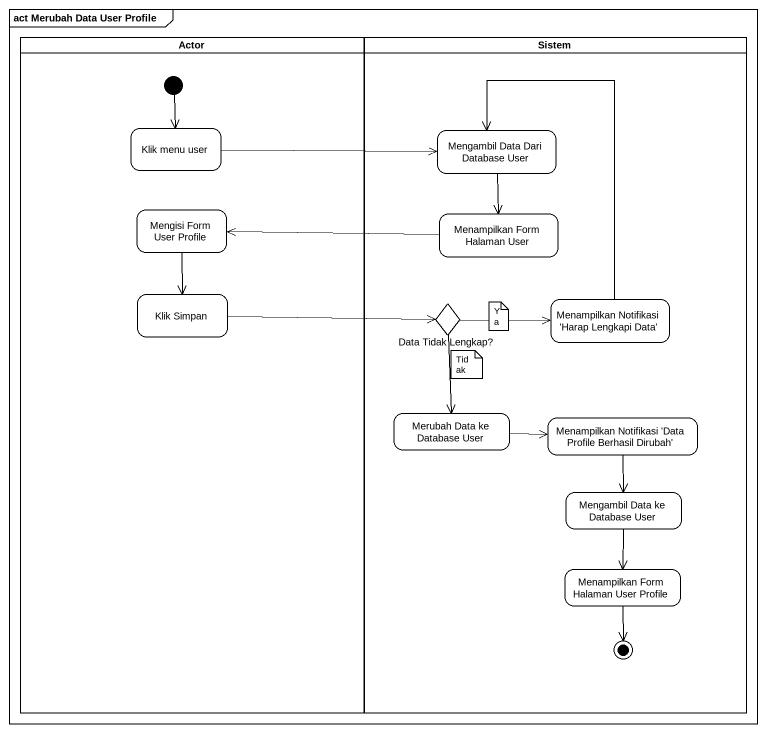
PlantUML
@startuml
mainframe act Merubah Data User Profile
hide empty description
state "Actor" as Actor_ <<partition>> {
  state "Klik menu user" as Klik_menu_user
  state "Mengisi Form User Profile" as Mengisi_Form_User_Profile
  state "Klik Simpan" as Klik_Simpan
  [*] --> Klik_menu_user
}
state Sistem <<partition>> {
  state "Mengambil Data Dari Database User" as Mengambil_Data_Dari
  state "Menampilkan Form Halaman User" as Menampilkan_Form_Halaman
  state "Data Tidak Lengkap?" as Data_Tidak_Lengkap <<choice>>
  state "Menampilkan Notifikasi 'Harap Lengkapi Data'" as Menampilkan_Notifikasi
  state "Merubah Data ke Database User" as Merubah_Data_ke_Database
  state "Menampilkan Notifikasi 'Data Profile Berhasil Dirubah'" as Menampilkan_Notifikasi_Data
  state "Mengambil Data ke Database User" as Mengambil_Data_ke_Database
  state "Menampilkan Form Halaman User Profile" as Menampilkan_Form_Halaman_2
  Menampilkan_Form_Halaman_2 --> [*]
}
Klik_menu_user -right-> Mengambil_Data_Dari
Mengambil_Data_Dari --> Menampilkan_Form_Halaman
Mengisi_Form_User_Profile --> Klik_Simpan
Menampilkan_Form_Halaman -left-> Mengisi_Form_User_Profile
Klik_Simpan -right-> Data_Tidak_Lengkap
Data_Tidak_Lengkap -right-> Menampilkan_Notifikasi
Data_Tidak_Lengkap --> Merubah_Data_ke_Database
Menampilkan_Notifikasi -up-> Mengambil_Data_Dari
Merubah_Data_ke_Database -right-> Menampilkan_Notifikasi_Data
Menampilkan_Notifikasi_Data --> Mengambil_Data_ke_Database
Mengambil_Data_ke_Database --> Menampilkan_Form_Halaman_2
note as N1
  Ya
end note
note as N2
  Tidak
end note
@enduml
